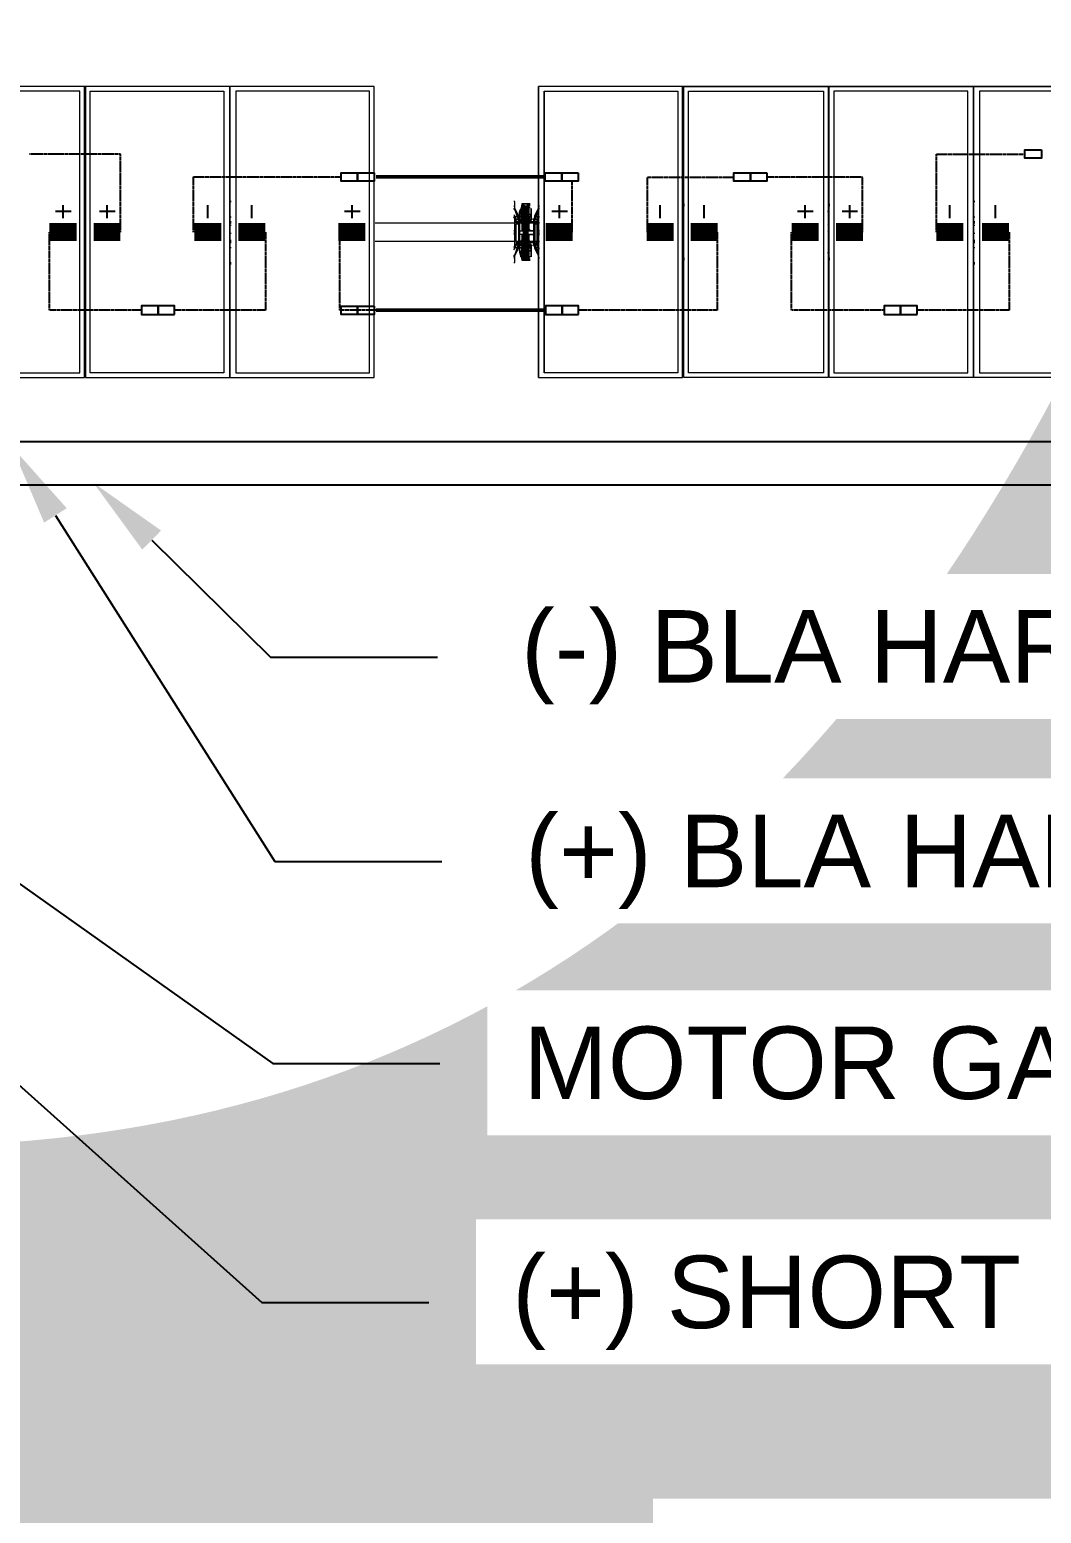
# Model space of a CAD drawing. Header units: feet. Extents: x -354 to 55127, y -297 to 4121.
# Drawn here: x 6477.2 to 6756.4, y 1053.7 to 1463 of the extents above; entities that cross this region are included whole.
import ezdxf
from ezdxf import colors
from ezdxf.entities.mleader import LeaderData, LeaderLine
from ezdxf.enums import TextEntityAlignment as Align
from ezdxf.lldxf.tags import DXFTag
from ezdxf.math import Vec2, Vec3

# ---------------------------------------------------------------- set-up
doc = ezdxf.new("R2018")
doc.units = ezdxf.units.FT
doc.header["$MEASUREMENT"] = 0
doc.linetypes.add('HIDDEN', pattern=[0.375, 0.25, -0.125])
for name, color, linetype in [('E-DC HARNESS-NEG', 170, 'DC HARNESS CABLE'), ('E-DC HARNESS-POS', 10, 'DC HARNESS CABLE'), ('E-HARN-COMP', 8, 'Continuous'), ('E-TRNK-CABL-NEG', 6, 'HIDDEN'), ('E-TRUNK-CABLE-POS', 6, 'HIDDEN'), ('G-ANNO-TEXT', 1, 'Continuous'), ('Polarity-Text', 7, 'Continuous')]:
    doc.layers.add(name, color=color, linetype=linetype)
doc.styles.add('NEI-A', font='arial.ttf')
doc.styles.get("Standard").update_dxf_attribs({"font": 'arial.ttf'})
tags = doc.linetypes.add('DC HARNESS CABLE', pattern='A,0.5,-0.2,["DH",Standard,S=0.1,R=0,X=-0.1,Y=-0.05],-0.2', length=0.9).pattern_tags.tags
tags[6] = DXFTag(74, 10)

# ---------------------------------------------------------------- blocks, each defined once
blk = doc.blocks.new('DETAIL_TITLE')
at = {"style": 'NEI-A', "flags": 8}
blk.add_attdef('#', text='', height=0.2, dxfattribs=at).set_placement((0.5922, -0.5109), align=Align.MIDDLE_CENTER)
at = {"lineweight": 30, "flags": 104}
blk.add_attdef('DETAIL_TITLE', text='', height=0.2, dxfattribs=at).set_placement((0.9099, -0.5251), align=Align.BOTTOM_LEFT)
at = {"style": 'NEI-A'}
for tag, p in [('SCALE:', (0.9386, -0.7379)), ('1"_=_', (1.5474, -0.7379))]:
    blk.add_attdef(tag, text='', height=0.1, dxfattribs=at).set_placement(p, align=Align.BOTTOM_LEFT)
blk = doc.blocks.new('A$C47dfd34d')
at = {"lineweight": 5}
for points in [[(11.6112, 0.4133), (10.1696, 0.4133)], [(13.6994, 0.4133), (11.8445, 0.4133)], [(11.1995, 0.235), (11.2012, 0.2467), (11.2012, 0.2433)], [(11.4062, 0.235), (11.4062, 0.2467), (11.4062, 0.2433)], [(11.8112, 0.2233), (11.8112, 0.225), (11.8129, 0.225), (11.8112, 0.225), (11.8095, 0.2283), (11.8112, 0.2283), (11.8129, 0.225), (11.8162, 0.225), (11.8145, 0.2283), (11.8162, 0.2283), (11.8162, 0.23), (11.8112, 0.24), (11.8112, 0.2383), (11.8095, 0.24), (11.8112, 0.24), (11.8112, 0.2433), (11.8112, 0.25), (11.8095, 0.25)], [(11.8095, 0.24), (11.8112, 0.24)], [(11.8112, 0.2383), (11.8145, 0.2283), (11.8112, 0.2283), (11.8112, 0.23), (11.8095, 0.23)], [(11.8112, 0.24), (11.8112, 0.24)], [(11.8179, 0.2217), (11.8212, 0.2217), (11.8229, 0.2217), (11.8245, 0.2217), (11.8245, 0.2417), (11.8229, 0.2417), (11.8245, 0.2417), (11.8245, 0.2217), (11.8262, 0.2217), (11.8262, 0.1917), (11.8245, 0.1917), (11.8245, 0.1717), (11.8229, 0.1717), (11.8212, 0.1717)], [(11.8179, 0.2267), (11.8179, 0.225), (11.8179, 0.235), (11.8195, 0.24), (11.8195, 0.2317), (11.8212, 0.2317), (11.8212, 0.2417), (11.8195, 0.2417)], [(11.8179, 0.235), (11.8179, 0.225), (11.8195, 0.2233), (11.8179, 0.225), (11.8195, 0.23), (11.8195, 0.2283), (11.8212, 0.2283), (11.8212, 0.2317), (11.8229, 0.2317)], [(11.8195, 0.235), (11.8195, 0.235)], [(11.8245, 0.2417), (11.8245, 0.2433), (11.8229, 0.245), (11.8229, 0.2467), (11.8212, 0.2467), (11.8212, 0.245), (11.8229, 0.245), (11.8229, 0.2467)], [(11.8212, 0.2433), (11.8212, 0.245)], [(11.8212, 0.2417), (11.8229, 0.2417), (11.8229, 0.2433), (11.8212, 0.2433), (11.8212, 0.235), (11.8212, 0.2433), (11.8229, 0.2433)], [(11.8229, 0.2217), (11.8229, 0.2417), (11.8245, 0.2417), (11.8245, 0.2217), (11.8262, 0.2217), (11.8262, 0.1917), (11.8279, 0.1917), (11.8279, 0.1717), (11.8295, 0.1717), (11.8295, 0.1917), (11.8295, 0.1717), (11.8279, 0.1717), (11.8279, 0.1917), (11.8262, 0.1917), (11.8262, 0.1717), (11.8262, 0.17), (11.8245, 0.17), (11.8262, 0.17), (11.8279, 0.17), (11.8295, 0.17), (11.8279, 0.17), (11.8295, 0.17), (11.8312, 0.17), (11.8312, 0.1683), (11.8329, 0.1683), (11.8312, 0.1683), (11.8312, 0.17), (11.8295, 0.17), (11.8312, 0.17), (11.8295, 0.17), (11.8312, 0.17), (11.8295, 0.17), (11.8279, 0.17), (11.8295, 0.17), (11.8312, 0.17), (11.8295, 0.17), (11.8279, 0.17), (11.8262, 0.17), (11.8245, 0.17), (11.8229, 0.17), (11.8212, 0.17), (11.8212, 0.1683), (11.8229, 0.1683), (11.8245, 0.1683), (11.8245, 0.1717), (11.8229, 0.1717), (11.8229, 0.1917)], [(11.8212, 0.235), (11.8212, 0.2117), (11.8229, 0.2117)], [(11.8279, 0.2433), (11.8295, 0.2433), (11.8279, 0.2433), (11.8295, 0.245), (11.8312, 0.245), (11.8312, 0.2433), (11.8295, 0.2433), (11.8295, 0.2417), (11.8295, 0.2433), (11.8312, 0.2433), (11.8295, 0.2433), (11.8312, 0.2433), (11.8295, 0.2433), (11.8312, 0.2433), (11.8295, 0.2433), (11.8312, 0.2433), (11.8295, 0.2433), (11.8312, 0.2433), (11.8295, 0.2433), (11.8312, 0.2433), (11.8295, 0.2433), (11.8312, 0.2433), (11.8312, 0.245), (11.8312, 0.2467), (11.8279, 0.2467), (11.8229, 0.2467), (11.8279, 0.2467), (11.8312, 0.2467), (11.8279, 0.2467), (11.8229, 0.2467), (11.8229, 0.245), (11.8245, 0.245), (11.8229, 0.245), (11.8245, 0.2433), (11.8245, 0.2417)], [(11.8229, 0.245), (11.8245, 0.245)], [(11.8229, 0.245), (11.8245, 0.245)], [(11.8245, 0.2417), (11.8245, 0.2433), (11.8229, 0.245), (11.8245, 0.245)], [(11.8229, 0.245), (11.8229, 0.245)], [(11.8229, 0.2433), (11.8245, 0.2433)], [(11.8229, 0.2433), (11.8245, 0.2433)], [(11.8229, 0.2433), (11.8245, 0.2433)], [(11.8229, 0.2433), (11.8245, 0.2433)], [(11.8229, 0.2433), (11.8245, 0.2433)], [(11.8229, 0.2433), (11.8245, 0.2433)], [(11.8229, 0.2433), (11.8245, 0.2433)], [(11.8229, 0.2433), (11.8245, 0.2433)], [(11.8229, 0.2083), (11.8229, 0.2117), (11.8229, 0.2367), (11.8245, 0.2367)], [(11.8229, 0.235), (11.8245, 0.235)], [(11.8245, 0.245), (11.8245, 0.2433)], [(11.8245, 0.2433), (11.8262, 0.2433)], [(11.8245, 0.2433), (11.8262, 0.2433)], [(11.8245, 0.2433), (11.8262, 0.2433)], [(11.8245, 0.2433), (11.8262, 0.2433)], [(11.8245, 0.2433), (11.8262, 0.2433)], [(11.8245, 0.2433), (11.8262, 0.2433)], [(11.8245, 0.2433), (11.8262, 0.2433)], [(11.8245, 0.2433), (11.8262, 0.2433)], [(11.8245, 0.24), (11.8262, 0.24)], [(11.8295, 0.2417), (11.8295, 0.2433), (11.8312, 0.2433), (11.8312, 0.235), (11.8312, 0.2433), (11.8312, 0.245), (11.8312, 0.2467), (11.8295, 0.245), (11.8279, 0.2433), (11.8279, 0.2417), (11.8262, 0.2417), (11.8279, 0.2417), (11.8279, 0.2433), (11.8295, 0.245), (11.8312, 0.2467), (11.8329, 0.2467), (11.8312, 0.2467), (11.8329, 0.2467)], [(11.8262, 0.2417), (11.8279, 0.2417), (11.8279, 0.2433), (11.8295, 0.245), (11.8312, 0.2467), (11.8312, 0.245), (11.8329, 0.245)], [(11.8262, 0.2433), (11.8262, 0.24)], [(11.8262, 0.24), (11.8262, 0.2217), (11.8279, 0.2217), (11.8279, 0.2417), (11.8295, 0.2417), (11.8295, 0.2217)], [(11.8279, 0.245), (11.8295, 0.245), (11.8295, 0.2467)], [(11.8279, 0.2433), (11.8295, 0.2433), (11.8312, 0.2433), (11.8295, 0.2433), (11.8312, 0.2433), (11.8312, 0.235), (11.8312, 0.2433), (11.8312, 0.235), (11.8312, 0.2433)], [(11.8279, 0.2433), (11.8295, 0.2433)], [(11.8279, 0.24), (11.8295, 0.24)], [(11.8295, 0.245), (11.8295, 0.245)], [(11.8295, 0.245), (11.8295, 0.245)], [(11.8295, 0.245), (11.8295, 0.245)], [(11.8295, 0.235), (11.8312, 0.235), (11.8312, 0.2117), (11.8312, 0.21), (11.8329, 0.21), (11.8312, 0.21), (11.8312, 0.2083), (11.8312, 0.21), (11.8329, 0.21), (11.8312, 0.21), (11.8312, 0.2083), (11.8312, 0.21), (11.8329, 0.21), (11.8312, 0.21), (11.8312, 0.2083), (11.8312, 0.21), (11.8329, 0.21), (11.8312, 0.21), (11.8312, 0.2117), (11.8295, 0.2117), (11.8295, 0.2083), (11.8379, 0.2083), (11.8379, 0.205), (11.8379, 0.2083), (11.8295, 0.2083), (11.8295, 0.2117), (11.8295, 0.2367), (11.8312, 0.2367)], [(11.8345, 0.2317), (11.8345, 0.23), (11.8345, 0.2317), (11.8345, 0.23), (11.8329, 0.2283), (11.8312, 0.2283), (11.8312, 0.2317), (11.8345, 0.2317), (11.8345, 0.24), (11.8345, 0.2317), (11.8312, 0.2317), (11.8312, 0.2417), (11.8329, 0.2417), (11.8312, 0.2417), (11.8329, 0.2417), (11.8312, 0.2417), (11.8312, 0.2317), (11.8312, 0.2283), (11.8329, 0.2283), (11.8312, 0.2283), (11.8329, 0.2233), (11.8345, 0.2233), (11.8345, 0.23), (11.8329, 0.2283), (11.8312, 0.2283), (11.8312, 0.2317), (11.8329, 0.2317), (11.8312, 0.2317), (11.8329, 0.2317)], [(11.8345, 0.235), (11.8345, 0.24), (11.8345, 0.2317), (11.8312, 0.2317), (11.8312, 0.2417)], [(11.8329, 0.225), (11.8329, 0.2233), (11.8345, 0.225), (11.8345, 0.235), (11.8345, 0.225), (11.8329, 0.2233), (11.8345, 0.225), (11.8329, 0.2233), (11.8329, 0.225), (11.8329, 0.2233), (11.8345, 0.225), (11.8329, 0.2233), (11.8345, 0.225), (11.8362, 0.225), (11.8345, 0.225), (11.8329, 0.2233), (11.8312, 0.2233), (11.8329, 0.2233)], [(11.8329, 0.24), (11.8329, 0.24)], [(11.8329, 0.24), (11.8329, 0.24)], [(11.8329, 0.24), (11.8329, 0.24)], [(11.8345, 0.235), (11.8345, 0.235)], [(11.8345, 0.235), (11.8345, 0.235)], [(11.8445, 0.24), (11.8445, 0.24)], [(11.8445, 0.24), (11.8445, 0.24)], [(12.0495, 0.235), (12.0512, 0.2467), (12.0512, 0.2433)], [(12.2562, 0.235), (12.2578, 0.2467), (12.2578, 0.2433)], [(12.4628, 0.235), (12.4628, 0.2467), (12.4628, 0.2433)], [(11.1995, 0.2283), (11.2012, 0.2283)], [(11.2012, 0.2217), (11.1995, 0.2217)], [(11.1995, 0.22), (11.2012, 0.22)], [(11.2012, 0.2167), (11.1995, 0.2167), (11.2012, 0.2183)], [(11.4062, 0.2283), (11.4079, 0.2283)], [(11.4062, 0.2217), (11.4079, 0.2217)], [(11.4062, 0.22), (11.4079, 0.22)], [(11.4062, 0.2183), (11.4062, 0.2167), (11.4079, 0.2167)], [(11.6129, 0.22), (11.8112, 0.22)], [(11.8095, 0.23), (11.8095, 0.23)], [(11.8095, 0.2283), (11.8095, 0.2283)], [(11.8095, 0.1633), (11.8112, 0.1633), (11.8112, 0.17), (11.8112, 0.1733), (11.8095, 0.1733), (11.8112, 0.175), (11.8112, 0.1733), (11.8162, 0.1833), (11.8145, 0.185), (11.8162, 0.1883), (11.8129, 0.1883), (11.8112, 0.1883), (11.8112, 0.2233), (11.8129, 0.2233), (11.8129, 0.225)], [(11.8129, 0.2217), (11.8129, 0.2233)], [(11.8179, 0.22), (11.8162, 0.22), (11.8145, 0.22), (11.8162, 0.22), (11.8162, 0.2217), (11.8145, 0.2217), (11.8129, 0.2217)], [(11.8129, 0.22), (11.8129, 0.2217)], [(11.8129, 0.22), (11.8145, 0.22)], [(11.8129, 0.22), (11.8145, 0.2183), (11.8145, 0.22)], [(11.8129, 0.1933), (11.8129, 0.2183)], [(11.8162, 0.23), (11.8162, 0.2283), (11.8145, 0.2283)], [(11.8145, 0.22), (11.8162, 0.22)], [(11.8145, 0.22), (11.8162, 0.22)], [(11.8145, 0.22), (11.8162, 0.22)], [(11.8145, 0.22), (11.8162, 0.22)], [(11.8162, 0.2283), (11.8179, 0.225), (11.8162, 0.225), (11.8179, 0.225), (11.8179, 0.1883), (11.8179, 0.1783)], [(11.8162, 0.225), (11.8162, 0.225)], [(11.8162, 0.225), (11.8162, 0.2217)], [(11.8162, 0.2183), (11.8162, 0.1933)], [(11.8179, 0.23), (11.8179, 0.2317)], [(11.8212, 0.225), (11.8212, 0.2233), (11.8195, 0.225), (11.8179, 0.225), (11.8195, 0.225), (11.8195, 0.2233), (11.8212, 0.2233), (11.8212, 0.2283), (11.8229, 0.2283)], [(11.8179, 0.225), (11.8179, 0.225)], [(11.8212, 0.2183), (11.8195, 0.22), (11.8179, 0.22), (11.8212, 0.22)], [(11.8212, 0.2217), (11.8195, 0.2217), (11.8212, 0.2217), (11.8229, 0.2217), (11.8245, 0.2217), (11.8245, 0.1917), (11.8229, 0.1917), (11.8245, 0.1917), (11.8245, 0.1717), (11.8229, 0.1717), (11.8229, 0.17), (11.8212, 0.1683), (11.8212, 0.1667), (11.8229, 0.1667), (11.8229, 0.1683), (11.8245, 0.1683), (11.8229, 0.1667), (11.8245, 0.1667), (11.8295, 0.1667), (11.8312, 0.1667), (11.8295, 0.1667)], [(11.8212, 0.2233), (11.8229, 0.2233)], [(11.8245, 0.21), (11.8229, 0.21), (11.8212, 0.2117), (11.8212, 0.21), (11.8212, 0.2083)], [(11.8379, 0.2083), (11.8295, 0.2083), (11.8295, 0.2117)], [(11.8329, 0.2283), (11.8312, 0.2283), (11.8329, 0.2233), (11.8345, 0.2233), (11.8345, 0.23)], [(11.8345, 0.225), (11.8329, 0.2233), (11.8312, 0.2233)], [(11.8312, 0.22), (11.8329, 0.22), (11.8329, 0.2217), (11.8312, 0.2217), (11.8329, 0.2217), (11.8345, 0.2217), (11.8329, 0.2217), (11.8312, 0.2217), (11.8329, 0.2217), (11.8329, 0.22), (11.8312, 0.22), (11.8379, 0.22), (11.8312, 0.22), (11.8379, 0.22), (11.8329, 0.22), (11.8312, 0.2183)], [(11.8345, 0.2217), (11.8329, 0.2217), (11.8345, 0.2217), (11.8329, 0.2217), (11.8312, 0.2217), (11.8379, 0.2217)], [(11.8379, 0.225), (11.8379, 0.225)], [(11.8379, 0.225), (11.8379, 0.225)], [(11.8395, 0.225), (11.8395, 0.225)], [(11.8395, 0.2217), (11.8395, 0.225)], [(11.8395, 0.225), (11.8395, 0.225)], [(11.8395, 0.2217), (11.8395, 0.225)], [(11.8429, 0.22), (11.8412, 0.22), (11.8429, 0.22), (11.8412, 0.22), (11.8429, 0.22), (11.8412, 0.22), (11.8429, 0.22), (11.8412, 0.22), (11.8429, 0.22), (11.8412, 0.2183), (11.8412, 0.22), (11.8429, 0.22), (11.8412, 0.22), (11.8429, 0.22), (11.8412, 0.22), (11.8429, 0.22), (11.8412, 0.22), (11.8429, 0.22), (11.8412, 0.22), (11.8412, 0.2183), (11.8429, 0.22), (11.8429, 0.2217), (11.8412, 0.2217), (11.8429, 0.2217), (11.8429, 0.2233), (11.8429, 0.2217), (11.8429, 0.22), (11.8445, 0.22)], [(11.8445, 0.2217), (11.8445, 0.2217)], [(12.0495, 0.2283), (12.0512, 0.2283)], [(12.0512, 0.2217), (12.0495, 0.2217)], [(12.0495, 0.22), (12.0512, 0.22)], [(12.0512, 0.2167), (12.0495, 0.2167), (12.0512, 0.2183)], [(12.2562, 0.2283), (12.2578, 0.2283)], [(12.2578, 0.2217), (12.2562, 0.2217)], [(12.2562, 0.22), (12.2578, 0.22)], [(12.2578, 0.2167), (12.2562, 0.2167), (12.2578, 0.2183)], [(12.4628, 0.2283), (12.4645, 0.2283)], [(12.4628, 0.2217), (12.4645, 0.2217)], [(12.4628, 0.22), (12.4645, 0.22)], [(12.4628, 0.2183), (12.4628, 0.2167), (12.4645, 0.2167)], [(11.1995, 0.2067), (11.2012, 0.2083)], [(11.2012, 0.205), (11.1995, 0.205)], [(11.1995, 0.195), (11.2012, 0.195)], [(11.2012, 0.1933), (11.1995, 0.1933)], [(11.1995, 0.1917), (11.2012, 0.1917)], [(11.4062, 0.2067), (11.4062, 0.2083)], [(11.4062, 0.205), (11.4079, 0.205)], [(11.4062, 0.195), (11.4079, 0.195)], [(11.4062, 0.1933), (11.4079, 0.1933)], [(11.4062, 0.1917), (11.4079, 0.1917)], [(11.8112, 0.1933), (11.6129, 0.1933)], [(11.8112, 0.205), (11.8095, 0.205)], [(11.8112, 0.2033), (11.8095, 0.2033)], [(11.8129, 0.1867), (11.8129, 0.1883), (11.8129, 0.19)], [(11.8145, 0.1917), (11.8162, 0.1917)], [(11.8145, 0.1917), (11.8162, 0.1917)], [(11.8145, 0.1917), (11.8162, 0.1917)], [(11.8145, 0.1917), (11.8162, 0.1917)], [(11.8145, 0.1917), (11.8162, 0.1917)], [(11.8145, 0.185), (11.8162, 0.185), (11.8179, 0.1883), (11.8162, 0.1883), (11.8179, 0.1883), (11.8195, 0.19), (11.8179, 0.1883), (11.8195, 0.1883), (11.8212, 0.19), (11.8212, 0.1883), (11.8229, 0.1883)], [(11.8162, 0.19), (11.8162, 0.1883)], [(11.8179, 0.205), (11.8179, 0.2083), (11.8229, 0.2083), (11.8229, 0.21), (11.8245, 0.21), (11.8229, 0.21), (11.8245, 0.21), (11.8229, 0.21)], [(11.8179, 0.2083), (11.8195, 0.2083)], [(11.8229, 0.2017), (11.8229, 0.2), (11.8212, 0.2), (11.8229, 0.2033), (11.8179, 0.2033)], [(11.8212, 0.1933), (11.8179, 0.1933)], [(11.8195, 0.1933), (11.8212, 0.195)], [(11.8195, 0.1917), (11.8212, 0.1917)], [(11.8229, 0.2033), (11.8245, 0.2033), (11.8229, 0.2033), (11.8212, 0.2033), (11.8229, 0.2033), (11.8245, 0.2033), (11.8229, 0.2033), (11.8245, 0.2033), (11.8229, 0.2033), (11.8229, 0.1767), (11.8245, 0.1767)], [(11.8212, 0.2033), (11.8212, 0.2), (11.8212, 0.1783), (11.8212, 0.1683), (11.8212, 0.1783)], [(11.8379, 0.2033), (11.8295, 0.2033), (11.8312, 0.2033), (11.8295, 0.2033), (11.8295, 0.2017), (11.8312, 0.2), (11.8312, 0.1783), (11.8295, 0.1783), (11.8312, 0.1783), (11.8312, 0.1683), (11.8295, 0.17), (11.8279, 0.17), (11.8262, 0.17), (11.8245, 0.17), (11.8229, 0.17), (11.8245, 0.17), (11.8262, 0.17), (11.8245, 0.17), (11.8229, 0.17), (11.8245, 0.17), (11.8262, 0.17), (11.8262, 0.1717), (11.8245, 0.1717), (11.8245, 0.1683), (11.8262, 0.1683), (11.8245, 0.1683), (11.8229, 0.1683), (11.8229, 0.1667), (11.8245, 0.1683), (11.8262, 0.1683), (11.8245, 0.1683), (11.8262, 0.1683), (11.8245, 0.1683), (11.8229, 0.1683), (11.8229, 0.1667), (11.8245, 0.1683), (11.8262, 0.1683), (11.8279, 0.1683), (11.8295, 0.1683), (11.8295, 0.1667), (11.8312, 0.1667), (11.8312, 0.1683), (11.8312, 0.17), (11.8295, 0.17), (11.8312, 0.17), (11.8295, 0.17), (11.8312, 0.17)], [(11.8262, 0.1683), (11.8245, 0.1683), (11.8262, 0.1683), (11.8245, 0.1683), (11.8229, 0.1683), (11.8245, 0.1683), (11.8245, 0.1717), (11.8262, 0.1717), (11.8262, 0.1917), (11.8279, 0.1917), (11.8279, 0.1717), (11.8295, 0.1717), (11.8295, 0.1917)], [(11.8262, 0.1717), (11.8245, 0.1717), (11.8245, 0.1917), (11.8262, 0.1917), (11.8262, 0.1717), (11.8262, 0.17)], [(11.8295, 0.1783), (11.8312, 0.1783), (11.8312, 0.2), (11.8312, 0.2033), (11.8312, 0.2), (11.8312, 0.2033), (11.8312, 0.2), (11.8295, 0.2017), (11.8295, 0.1767), (11.8312, 0.1767), (11.8295, 0.1767), (11.8295, 0.2017), (11.8295, 0.2033), (11.8312, 0.2033), (11.8295, 0.2033), (11.8379, 0.2033), (11.8295, 0.2033), (11.8312, 0.2033), (11.8329, 0.2033), (11.8312, 0.2033), (11.8329, 0.2033), (11.8312, 0.2033), (11.8329, 0.2033), (11.8312, 0.2033), (11.8329, 0.2033), (11.8312, 0.2033), (11.8329, 0.2033), (11.8312, 0.2033), (11.8329, 0.2033), (11.8312, 0.2033), (11.8329, 0.2033), (11.8312, 0.2033), (11.8295, 0.2033), (11.8295, 0.2017), (11.8312, 0.2), (11.8312, 0.1783), (11.8312, 0.1683), (11.8295, 0.1683), (11.8279, 0.1683), (11.8295, 0.1683), (11.8279, 0.1683), (11.8279, 0.1717), (11.8295, 0.1717), (11.8295, 0.17)], [(11.8295, 0.21), (11.8312, 0.21)], [(11.8295, 0.21), (11.8312, 0.21)], [(11.8295, 0.21), (11.8312, 0.21)], [(11.8295, 0.21), (11.8312, 0.21)], [(11.8295, 0.2017), (11.8295, 0.1767), (11.8312, 0.1767)], [(11.8312, 0.21), (11.8329, 0.21)], [(11.8312, 0.21), (11.8329, 0.21)], [(11.8312, 0.195), (11.8329, 0.1933)], [(11.8379, 0.1933), (11.8312, 0.1933)], [(11.8312, 0.1917), (11.8329, 0.1917), (11.8312, 0.1917)], [(11.8329, 0.1883), (11.8329, 0.19), (11.8345, 0.1883), (11.8345, 0.1783), (11.8345, 0.1883), (11.8345, 0.1867), (11.8345, 0.1883), (11.8329, 0.1883), (11.8312, 0.185), (11.8329, 0.1883), (11.8345, 0.1883), (11.8345, 0.1867), (11.8345, 0.1833), (11.8329, 0.1833), (11.8329, 0.185), (11.8312, 0.185)], [(11.8312, 0.1883), (11.8329, 0.1883), (11.8312, 0.1883), (11.8329, 0.1883), (11.8329, 0.19), (11.8345, 0.1883), (11.8329, 0.19), (11.8345, 0.1883), (11.8329, 0.19), (11.8345, 0.1883), (11.8329, 0.19), (11.8345, 0.1883), (11.8362, 0.1883)], [(11.8329, 0.1883), (11.8329, 0.19), (11.8345, 0.1883), (11.8345, 0.1783), (11.8345, 0.1717), (11.8345, 0.18), (11.8312, 0.18), (11.8312, 0.1717), (11.8329, 0.1717), (11.8312, 0.1717)], [(11.8329, 0.1917), (11.8345, 0.1917)], [(11.8429, 0.1933), (11.8429, 0.1933)], [(11.8429, 0.19), (11.8429, 0.19)], [(11.8429, 0.19), (11.8429, 0.19)], [(12.0495, 0.2067), (12.0512, 0.2083)], [(12.0512, 0.205), (12.0495, 0.205)], [(12.0495, 0.195), (12.0512, 0.195)], [(12.0512, 0.1933), (12.0495, 0.1933)], [(12.0495, 0.1917), (12.0512, 0.1917)], [(12.2562, 0.2067), (12.2578, 0.2083)], [(12.2578, 0.205), (12.2562, 0.205)], [(12.2562, 0.195), (12.2578, 0.195)], [(12.2578, 0.1933), (12.2562, 0.1933)], [(12.2562, 0.1917), (12.2578, 0.1917)], [(12.4628, 0.2067), (12.4628, 0.2083)], [(12.4628, 0.205), (12.4645, 0.205)], [(12.4628, 0.195), (12.4645, 0.195)], [(12.4628, 0.1933), (12.4645, 0.1933)], [(12.4628, 0.1917), (12.4645, 0.1917)], [(11.2012, 0.185), (11.1995, 0.185)], [(11.2012, 0.17), (11.2012, 0.1667), (11.1995, 0.1783)], [(11.4062, 0.185), (11.4079, 0.185)], [(11.4062, 0.17), (11.4062, 0.1667), (11.4062, 0.1783)], [(11.8095, 0.1817), (11.8112, 0.1833), (11.8112, 0.185), (11.8145, 0.185), (11.8112, 0.175)], [(11.8095, 0.1833), (11.8095, 0.1833)], [(11.8095, 0.1817), (11.8095, 0.1817)], [(11.8112, 0.1733), (11.8095, 0.1733), (11.8095, 0.1717)], [(11.8112, 0.17), (11.8095, 0.17), (11.8112, 0.17)], [(11.8112, 0.1867), (11.8112, 0.1883)], [(11.8162, 0.1883), (11.8162, 0.1883)], [(11.8162, 0.1833), (11.8162, 0.185)], [(11.8179, 0.1883), (11.8179, 0.1883)], [(11.8179, 0.1867), (11.8179, 0.1883), (11.8179, 0.1783), (11.8195, 0.1717)], [(11.8179, 0.18), (11.8179, 0.1817)], [(11.8229, 0.18), (11.8212, 0.18), (11.8212, 0.1717), (11.8195, 0.1717), (11.8195, 0.18), (11.8212, 0.18), (11.8212, 0.1833)], [(11.8195, 0.1783), (11.8195, 0.1783)], [(11.8212, 0.185), (11.8229, 0.185)], [(11.8229, 0.1783), (11.8245, 0.1783)], [(11.8312, 0.1683), (11.8312, 0.1783), (11.8312, 0.1683), (11.8295, 0.1683), (11.8279, 0.1683)], [(11.8329, 0.1667), (11.8312, 0.1667), (11.8329, 0.1667), (11.8312, 0.1667), (11.8295, 0.1683), (11.8279, 0.1683), (11.8295, 0.1683), (11.8279, 0.1683), (11.8295, 0.1683), (11.8279, 0.1683), (11.8295, 0.1683), (11.8312, 0.1667), (11.8295, 0.1667), (11.8312, 0.1667), (11.8295, 0.1667), (11.8295, 0.1683), (11.8279, 0.1683), (11.8279, 0.1717), (11.8295, 0.1717), (11.8295, 0.17), (11.8312, 0.1683), (11.8329, 0.1683)], [(11.8279, 0.1717), (11.8279, 0.1683), (11.8295, 0.1683), (11.8295, 0.1667), (11.8312, 0.1667)], [(11.8279, 0.1717), (11.8295, 0.1717)], [(11.8312, 0.1683), (11.8295, 0.17), (11.8295, 0.1717)], [(11.8295, 0.17), (11.8312, 0.17)], [(11.8295, 0.17), (11.8312, 0.17)], [(11.8329, 0.185), (11.8312, 0.185), (11.8329, 0.185), (11.8312, 0.185), (11.8329, 0.185), (11.8329, 0.1833), (11.8345, 0.1833), (11.8345, 0.1867), (11.8345, 0.1883), (11.8345, 0.1783), (11.8345, 0.1717), (11.8345, 0.18), (11.8345, 0.1817), (11.8345, 0.18), (11.8345, 0.1817)], [(11.8329, 0.18), (11.8312, 0.18), (11.8329, 0.18), (11.8312, 0.18), (11.8312, 0.1717), (11.8329, 0.1717), (11.8312, 0.1717), (11.8329, 0.1717), (11.8312, 0.1717), (11.8312, 0.18), (11.8312, 0.1833), (11.8312, 0.18), (11.8345, 0.18), (11.8312, 0.18), (11.8312, 0.1833)], [(11.8312, 0.1783), (11.8312, 0.1683)], [(11.8312, 0.1683), (11.8312, 0.1783)], [(11.8329, 0.1717), (11.8329, 0.1717)], [(11.8329, 0.1717), (11.8329, 0.1717)], [(11.8329, 0.1717), (11.8329, 0.1717)], [(11.8345, 0.1783), (11.8345, 0.1717), (11.8345, 0.18)], [(11.8345, 0.1783), (11.8345, 0.1783)], [(11.8345, 0.1783), (11.8345, 0.1783)], [(11.8379, 0.1883), (11.8379, 0.1883)], [(11.8379, 0.1883), (11.8379, 0.1883)], [(11.8395, 0.1883), (11.8395, 0.1883)], [(11.8395, 0.1883), (11.8395, 0.1883)], [(11.8445, 0.1733), (11.8445, 0.1733)], [(11.8445, 0.1733), (11.8445, 0.1733)], [(11.8445, 0.17), (11.8445, 0.17)], [(12.0512, 0.185), (12.0495, 0.185)], [(12.0512, 0.17), (12.0512, 0.1667), (12.0495, 0.1783)], [(12.2578, 0.185), (12.2562, 0.185)], [(12.2578, 0.17), (12.2578, 0.1667), (12.2562, 0.1783)], [(12.4628, 0.185), (12.4645, 0.185)], [(12.4628, 0.17), (12.4628, 0.1667), (12.4628, 0.1783)], [(11.1995, 0.1633), (11.2012, 0.1633)], [(11.1995, 0.1617), (11.2012, 0.1617)], [(11.2012, 0.1667), (11.2012, 0.1667)], [(11.4062, 0.1667), (11.4062, 0.1667)], [(11.4062, 0.1633), (11.4079, 0.1633)], [(11.4062, 0.1617), (11.4079, 0.1617)], [(11.8229, 0.1667), (11.8245, 0.1667)], [(11.8229, 0.1667), (11.8245, 0.1667)], [(11.8229, 0.1667), (11.8229, 0.1667)], [(11.8229, 0.1667), (11.8245, 0.1667)], [(11.8295, 0.1667), (11.8245, 0.1667)], [(11.8245, 0.1667), (11.8262, 0.1667)], [(11.8295, 0.1667), (11.8245, 0.1667)], [(11.8312, 0.1667), (11.8295, 0.1683)], [(11.8295, 0.1683), (11.8312, 0.1683)], [(11.8295, 0.1667), (11.8295, 0.1667)], [(11.8295, 0.1667), (11.8312, 0.1667)], [(11.8295, 0.1667), (11.8295, 0.1667)], [(11.8295, 0.1667), (11.8312, 0.1667)], [(11.8295, 0.1667), (11.8295, 0.1667)], [(11.8312, 0.1667), (11.8312, 0.1683)], [(11.8312, 0.1667), (11.8312, 0.1683)], [(12.0495, 0.1633), (12.0512, 0.1633)], [(12.0495, 0.1617), (12.0512, 0.1617)], [(12.0512, 0.1667), (12.0512, 0.1667)], [(12.2562, 0.1633), (12.2578, 0.1633)], [(12.2562, 0.1617), (12.2578, 0.1617)], [(12.2578, 0.1667), (12.2578, 0.1667)], [(12.4628, 0.1667), (12.4628, 0.1667)], [(12.4628, 0.1633), (12.4645, 0.1633)], [(12.4628, 0.1617), (12.4645, 0.1617)]]:
    blk.add_lwpolyline(points, dxfattribs=at)
for points in [[(10.9946, 0), (11.1995, 0), (11.1995, 0.4133), (10.9946, 0.4133)], [(11.0012, 0.0067), (11.1929, 0.0067), (11.1929, 0.4067), (11.0012, 0.4067)], [(11.2012, 0.4133), (11.2012, 0), (11.4062, 0), (11.4062, 0.4133)], [(11.3979, 0.4067), (11.3979, 0.0067), (11.2079, 0.0067), (11.2079, 0.4067)], [(11.6112, 0.4133), (11.4062, 0.4133), (11.4062, 0), (11.6112, 0)], [(11.4145, 0.0067), (11.6045, 0.0067), (11.6045, 0.4067), (11.4145, 0.4067)], [(11.8445, 0.4133), (11.8445, 0), (12.0495, 0), (12.0495, 0.4133)], [(11.8445, 0), (11.8445, 0.4133)], [(12.0428, 0.4067), (12.0428, 0.0067), (11.8529, 0.0067), (11.8529, 0.4067)], [(11.8529, 0.0067), (11.8529, 0.4067)], [(12.2562, 0.4133), (12.2562, 0), (12.0512, 0), (12.0512, 0.4133)], [(12.0578, 0.4067), (12.2495, 0.4067), (12.2495, 0.0067), (12.0578, 0.0067)], [(12.2578, 0.4133), (12.4628, 0.4133), (12.4628, 0), (12.2578, 0)], [(12.2645, 0.4067), (12.2645, 0.0067), (12.4545, 0.0067), (12.4545, 0.4067)], [(12.4628, 0.4133), (12.6678, 0.4133), (12.6678, 0), (12.4628, 0)], [(12.4712, 0.4067), (12.4712, 0.0067), (12.6612, 0.0067), (12.6612, 0.4067)], [(11.2012, 0.25), (11.1995, 0.25)], [(11.4079, 0.25), (11.4062, 0.25)], [(11.8095, 0.2433), (11.8112, 0.2433)], [(11.8245, 0.2467), (11.8229, 0.2467)], [(11.8245, 0.2433), (11.8229, 0.2433)], [(11.8262, 0.2433), (11.8245, 0.2433), (11.8245, 0.245), (11.8245, 0.2433), (11.8262, 0.2433), (11.8245, 0.2433), (11.8262, 0.2433), (11.8245, 0.2433), (11.8262, 0.2433), (11.8245, 0.2433), (11.8262, 0.2433), (11.8262, 0.24), (11.8245, 0.24), (11.8262, 0.24), (11.8262, 0.2217), (11.8279, 0.2217), (11.8262, 0.2217), (11.8262, 0.24), (11.8262, 0.2433), (11.8279, 0.2433), (11.8295, 0.245), (11.8312, 0.245), (11.8329, 0.245), (11.8312, 0.245), (11.8329, 0.245), (11.8312, 0.245), (11.8295, 0.245), (11.8279, 0.2433), (11.8295, 0.2433), (11.8279, 0.2433), (11.8295, 0.2433), (11.8279, 0.2433), (11.8295, 0.2433), (11.8279, 0.2433), (11.8295, 0.2433), (11.8279, 0.2433), (11.8295, 0.2433), (11.8279, 0.2433), (11.8295, 0.2433), (11.8279, 0.2433)], [(11.8262, 0.2433), (11.8245, 0.2433)], [(11.8295, 0.245), (11.8279, 0.245), (11.8295, 0.245), (11.8295, 0.2467)], [(11.8295, 0.2433), (11.8279, 0.2433)], [(11.8295, 0.2217), (11.8295, 0.1917), (11.8279, 0.1917), (11.8279, 0.2217), (11.8279, 0.2417), (11.8295, 0.2417)], [(11.8279, 0.2417), (11.8279, 0.2217), (11.8295, 0.2217), (11.8295, 0.2417)], [(11.8295, 0.24), (11.8279, 0.24)], [(11.8312, 0.2367), (11.8295, 0.2367), (11.8295, 0.2117), (11.8312, 0.2117), (11.8312, 0.235), (11.8295, 0.235), (11.8312, 0.235), (11.8312, 0.2117), (11.8295, 0.2117), (11.8295, 0.2367)], [(11.8345, 0.24), (11.8345, 0.225), (11.8345, 0.2267), (11.8345, 0.225)], [(11.8445, 0.24), (11.8445, 0.2433), (11.8462, 0.2433), (11.8445, 0.2433), (11.8445, 0.25), (11.8445, 0.2433), (11.8445, 0.24), (11.8395, 0.23), (11.8395, 0.2283), (11.8412, 0.2283), (11.8445, 0.2383)], [(11.8445, 0.2267), (11.8445, 0.225), (11.8429, 0.225), (11.8445, 0.2283), (11.8412, 0.2283), (11.8395, 0.2283), (11.8395, 0.23), (11.8445, 0.24), (11.8445, 0.2383), (11.8412, 0.2283), (11.8445, 0.2283), (11.8429, 0.225), (11.8445, 0.225)], [(11.8462, 0.24), (11.8445, 0.24)], [(12.0512, 0.25), (12.0495, 0.25)], [(12.2578, 0.25), (12.2562, 0.25)], [(12.4645, 0.25), (12.4628, 0.25)], [(11.8145, 0.2217), (11.8129, 0.22), (11.8145, 0.2183), (11.8162, 0.22)], [(11.8145, 0.2217), (11.8129, 0.2217), (11.8129, 0.22), (11.8129, 0.2183), (11.8145, 0.2183), (11.8162, 0.2183), (11.8162, 0.22), (11.8162, 0.2217)], [(11.8162, 0.22), (11.8145, 0.22)], [(11.8162, 0.22), (11.8145, 0.22)], [(11.8245, 0.1917), (11.8245, 0.2217), (11.8229, 0.2217), (11.8229, 0.1917)], [(11.8262, 0.1917), (11.8262, 0.2217), (11.8245, 0.2217), (11.8245, 0.1917)], [(11.8295, 0.1917), (11.8295, 0.2217), (11.8279, 0.2217), (11.8279, 0.1917)], [(11.8279, 0.2217), (11.8279, 0.1917), (11.8295, 0.1917), (11.8295, 0.2217)], [(11.8345, 0.23), (11.8345, 0.2233), (11.8329, 0.2233), (11.8312, 0.2283), (11.8329, 0.2283)], [(11.8312, 0.2117), (11.8312, 0.21)], [(11.8312, 0.2117), (11.8312, 0.21)], [(11.8395, 0.225), (11.8379, 0.225), (11.8379, 0.1883), (11.8395, 0.1883), (11.8379, 0.1883), (11.8395, 0.185), (11.8395, 0.1833), (11.8395, 0.185), (11.8412, 0.185), (11.8445, 0.185), (11.8429, 0.1883), (11.8445, 0.1883), (11.8445, 0.1867), (11.8445, 0.1883), (11.8445, 0.1867), (11.8445, 0.1883), (11.8429, 0.1883), (11.8445, 0.1883), (11.8445, 0.2233), (11.8429, 0.2233), (11.8429, 0.225), (11.8395, 0.225), (11.8412, 0.2283), (11.8395, 0.2283), (11.8395, 0.23), (11.8395, 0.2283), (11.8379, 0.225)], [(11.8412, 0.2283), (11.8395, 0.225), (11.8429, 0.225), (11.8429, 0.2233), (11.8445, 0.2233), (11.8445, 0.225), (11.8445, 0.2233), (11.8445, 0.1883), (11.8429, 0.1883), (11.8395, 0.1883), (11.8412, 0.185), (11.8445, 0.185), (11.8429, 0.1883), (11.8395, 0.1883), (11.8412, 0.185), (11.8395, 0.185), (11.8395, 0.1833), (11.8445, 0.1733), (11.8395, 0.1833), (11.8395, 0.185), (11.8412, 0.185), (11.8395, 0.185), (11.8379, 0.1883), (11.8395, 0.1883), (11.8395, 0.19), (11.8395, 0.1883), (11.8379, 0.1883), (11.8379, 0.225), (11.8395, 0.225), (11.8379, 0.225), (11.8395, 0.2283)], [(11.8412, 0.22), (11.8395, 0.22), (11.8395, 0.2217), (11.8412, 0.2217), (11.8395, 0.2217), (11.8395, 0.22)], [(11.8412, 0.2183), (11.8429, 0.2183), (11.8429, 0.22), (11.8429, 0.2217), (11.8412, 0.2217), (11.8395, 0.2217), (11.8395, 0.22), (11.8395, 0.2183)], [(11.8412, 0.2217), (11.8395, 0.22), (11.8412, 0.2183), (11.8429, 0.22)], [(11.8412, 0.2217), (11.8395, 0.22), (11.8412, 0.2183), (11.8429, 0.22)], [(11.8412, 0.2183), (11.8429, 0.2183), (11.8429, 0.22), (11.8429, 0.2217), (11.8412, 0.2217), (11.8395, 0.2217), (11.8395, 0.22), (11.8395, 0.2183)], [(11.8395, 0.2183), (11.8395, 0.1933)], [(11.8429, 0.1917), (11.8412, 0.1917), (11.8429, 0.1917), (11.8412, 0.1917), (11.8429, 0.1917), (11.8412, 0.1917), (11.8429, 0.1917), (11.8412, 0.1917), (11.8429, 0.1917), (11.8412, 0.1917), (11.8429, 0.1917), (11.8412, 0.1917), (11.8429, 0.1917), (11.8412, 0.1917), (11.8429, 0.1917), (11.8412, 0.1917), (11.8429, 0.1917), (11.8412, 0.1917), (11.8429, 0.1917), (11.8429, 0.19), (11.8412, 0.19), (11.8395, 0.1917), (11.8412, 0.19), (11.8429, 0.19), (11.8429, 0.1917), (11.8429, 0.1933), (11.8429, 0.2183), (11.8429, 0.1933), (11.8412, 0.1933), (11.8395, 0.1933), (11.8395, 0.1917), (11.8395, 0.1933), (11.8412, 0.1933), (11.8429, 0.1933)], [(11.8462, 0.2283), (11.8445, 0.2283), (11.8445, 0.23), (11.8445, 0.2283)], [(11.8462, 0.22), (11.8445, 0.22)], [(11.8112, 0.2083), (11.8095, 0.2083)], [(11.8145, 0.19), (11.8162, 0.1917), (11.8162, 0.1933), (11.8145, 0.1933), (11.8129, 0.1933), (11.8129, 0.1917), (11.8129, 0.19)], [(11.8145, 0.1933), (11.8129, 0.1917), (11.8145, 0.19), (11.8162, 0.1917)], [(11.8145, 0.1933), (11.8129, 0.1933), (11.8129, 0.1917), (11.8129, 0.19), (11.8145, 0.19), (11.8162, 0.19), (11.8162, 0.1917), (11.8162, 0.1933)], [(11.8162, 0.1917), (11.8145, 0.1917)], [(11.8162, 0.1917), (11.8145, 0.1917)], [(11.8195, 0.1917), (11.8179, 0.1917), (11.8212, 0.1917), (11.8229, 0.1917), (11.8212, 0.1917)], [(11.8312, 0.21), (11.8295, 0.21)], [(11.8312, 0.2), (11.8312, 0.2033)], [(11.8312, 0.1933), (11.8379, 0.1933)], [(11.8329, 0.1917), (11.8312, 0.1917), (11.8379, 0.1917)], [(11.8345, 0.1917), (11.8329, 0.1917), (11.8312, 0.1917), (11.8329, 0.1917), (11.8312, 0.1917), (11.8329, 0.1917), (11.8345, 0.1917), (11.8329, 0.1917)], [(11.8412, 0.1933), (11.8395, 0.1917), (11.8412, 0.19), (11.8429, 0.1917)], [(11.8412, 0.19), (11.8429, 0.19), (11.8429, 0.1917), (11.8429, 0.1933), (11.8412, 0.1933), (11.8395, 0.1933), (11.8395, 0.1917), (11.8395, 0.19)], [(11.8412, 0.1933), (11.8395, 0.1917), (11.8412, 0.19), (11.8429, 0.1917)], [(11.8412, 0.19), (11.8429, 0.19), (11.8429, 0.1917), (11.8429, 0.1933), (11.8412, 0.1933), (11.8395, 0.1933), (11.8395, 0.1917), (11.8395, 0.19)], [(11.8429, 0.1883), (11.8429, 0.19), (11.8429, 0.1883), (11.8429, 0.1867)], [(11.8462, 0.2083), (11.8445, 0.2083)], [(11.8462, 0.2083), (11.8445, 0.2083)], [(11.8462, 0.205), (11.8445, 0.205)], [(11.8462, 0.2033), (11.8445, 0.2033)], [(11.8462, 0.1933), (11.8445, 0.1933)], [(11.8095, 0.185), (11.8112, 0.185), (11.8129, 0.1883), (11.8112, 0.1883)], [(11.8195, 0.1833), (11.8179, 0.1867), (11.8179, 0.1883), (11.8212, 0.1883), (11.8212, 0.185), (11.8195, 0.185)], [(11.8262, 0.17), (11.8245, 0.17), (11.8229, 0.17), (11.8245, 0.17)], [(11.8295, 0.17), (11.8279, 0.17)], [(11.8345, 0.1867), (11.8345, 0.1883), (11.8329, 0.1883), (11.8312, 0.185), (11.8329, 0.185), (11.8329, 0.1833), (11.8345, 0.1833)], [(11.8412, 0.185), (11.8445, 0.175), (11.8445, 0.1733), (11.8445, 0.1717), (11.8445, 0.17), (11.8462, 0.17), (11.8445, 0.17), (11.8445, 0.1633), (11.8445, 0.17), (11.8445, 0.1717), (11.8445, 0.1733), (11.8445, 0.175)], [(11.8445, 0.1833), (11.8445, 0.185), (11.8445, 0.1833), (11.8462, 0.1833)], [(11.8262, 0.1667), (11.8245, 0.1667), (11.8229, 0.1667), (11.8245, 0.1667)], [(11.8262, 0.1683), (11.8245, 0.1683)], [(11.8295, 0.1683), (11.8279, 0.1683)]]:
    blk.add_lwpolyline(points, close=True, dxfattribs=at)

msp = doc.modelspace()

# ---------------------------------------------------------------- linework, layer by layer
at = {"layer": 'E-DC HARNESS-NEG', "ltscale": 0.5}
msp.add_lwpolyline([(6250.94, 1337.4), (6903.41, 1337.4)], dxfattribs=at)
at = {"layer": 'E-DC HARNESS-POS', "ltscale": 0.5}
msp.add_lwpolyline([(6268.94, 1349.4), (6863.84, 1349.4)], dxfattribs=at)
at = {"layer": 'E-HARN-COMP'}
for points in [[(6756.44, 1429.87), (6756.44, 1427.54), (6751.87, 1427.54), (6751.87, 1429.87)], [(6567.68, 1423.53), (6567.68, 1421.21), (6563.11, 1421.21), (6563.11, 1423.53)], [(6572.24, 1423.53), (6572.24, 1421.21), (6567.68, 1421.21), (6567.68, 1423.53)], [(6624.05, 1423.53), (6624.05, 1421.21), (6619.49, 1421.21), (6619.49, 1423.53)], [(6628.61, 1423.53), (6628.61, 1421.21), (6624.05, 1421.21), (6624.05, 1423.53)], [(6676.12, 1423.53), (6676.12, 1421.21), (6671.56, 1421.21), (6671.56, 1423.53)], [(6680.69, 1423.53), (6680.69, 1421.21), (6676.12, 1421.21), (6676.12, 1423.53)], [(6512.59, 1384.47), (6512.59, 1386.8), (6508.03, 1386.8), (6508.03, 1384.47)], [(6517.16, 1384.47), (6517.16, 1386.8), (6512.59, 1386.8), (6512.59, 1384.47)], [(6567.68, 1386.72), (6567.68, 1384.4), (6563.11, 1384.4), (6563.11, 1386.72)], [(6572.24, 1386.72), (6572.24, 1384.4), (6567.68, 1384.4), (6567.68, 1386.72)], [(6624.15, 1384.47), (6624.15, 1386.8), (6619.59, 1386.8), (6619.59, 1384.47)], [(6628.71, 1384.47), (6628.71, 1386.8), (6624.15, 1386.8), (6624.15, 1384.47)], [(6717.58, 1384.47), (6717.58, 1386.8), (6713.02, 1386.8), (6713.02, 1384.47)], [(6722.14, 1384.47), (6722.14, 1386.8), (6717.58, 1386.8), (6717.58, 1384.47)]]:
    msp.add_lwpolyline(points, close=True, dxfattribs=at)
at = {"layer": 'E-HARN-COMP', "const_width": 5}
for points in [[(6482.63, 1407.17), (6490.09, 1407.17)], [(6502.23, 1407.17), (6494.78, 1407.17)], [(6522.64, 1407.17), (6530.09, 1407.17)], [(6542.23, 1407.17), (6534.77, 1407.17)], [(6569.84, 1407.17), (6562.38, 1407.17)], [(6627.08, 1407.17), (6619.63, 1407.17)], [(6647.49, 1407.17), (6654.94, 1407.17)], [(6667.08, 1407.17), (6659.62, 1407.17)], [(6687.47, 1407.17), (6694.93, 1407.17)], [(6707.22, 1407.17), (6699.76, 1407.17)], [(6727.47, 1407.17), (6734.92, 1407.17)], [(6747.53, 1407.17), (6740.08, 1407.17)]]:
    msp.add_lwpolyline(points, dxfattribs=at)
at = {"layer": 'E-TRNK-CABL-NEG', "ltscale": 0.1}
for points in [[(6727.47, 1407.17), (6727.47, 1428.7), (6751.87, 1428.7)], [(6522.36, 1407.17), (6522.36, 1422.4), (6562.99, 1422.4)], [(6647.67, 1407.17), (6647.67, 1422.37), (6671.56, 1422.37)], [(6542.22, 1407.17), (6542.22, 1385.63), (6517.15, 1385.63)], [(6666.9, 1407.17), (6666.9, 1385.63), (6628.67, 1385.63)], [(6747.53, 1407.17), (6747.53, 1385.63), (6722.14, 1385.63)]]:
    msp.add_lwpolyline(points, dxfattribs=at)
at = {"layer": 'E-TRNK-CABL-NEG', "color": 7, "linetype": 'Continuous', "ltscale": 0.1, "const_width": 1}
for points in [[(6572.74, 1422.41), (6619.53, 1422.41)], [(6572.74, 1385.63), (6619.53, 1385.63)]]:
    msp.add_lwpolyline(points, dxfattribs=at)
at = {"layer": 'E-TRUNK-CABLE-POS', "ltscale": 0.1}
for points in [[(6502.23, 1407.17), (6502.23, 1428.7), (6477.15, 1428.7)], [(6626.91, 1407.17), (6626.91, 1421.21)], [(6707.03, 1407.17), (6707.03, 1422.37), (6680.69, 1422.37)], [(6508.02, 1385.63), (6482.63, 1385.63), (6482.63, 1407.17)], [(6617.51, 1385.63), (6562.79, 1385.63), (6562.79, 1407.17)], [(6712.86, 1385.63), (6687.47, 1385.63), (6687.47, 1407.17)]]:
    msp.add_lwpolyline(points, dxfattribs=at)
at = {"layer": 'Polarity-Text'}
for p, q in [((6488.6, 1412.82), (6484.33, 1412.82)), ((6486.32, 1414.63), (6486.32, 1411.01)), ((6500.74, 1412.82), (6496.47, 1412.82)), ((6498.47, 1414.63), (6498.47, 1411.01)), ((6526.29, 1414.63), (6526.29, 1411.01)), ((6538.42, 1414.63), (6538.42, 1411.01)), ((6568.35, 1412.82), (6564.07, 1412.82)), ((6566.07, 1414.63), (6566.07, 1411.01)), ((6625.59, 1412.82), (6621.32, 1412.82)), ((6623.32, 1414.63), (6623.32, 1411.01)), ((6651.14, 1414.63), (6651.14, 1411.01)), ((6663.27, 1414.63), (6663.27, 1411.01)), ((6693.44, 1412.82), (6689.16, 1412.82)), ((6691.16, 1414.63), (6691.16, 1411.01)), ((6705.73, 1412.82), (6701.46, 1412.82)), ((6703.45, 1414.63), (6703.45, 1411.01)), ((6731.12, 1414.63), (6731.12, 1411.01)), ((6743.73, 1414.63), (6743.73, 1411.01))]:
    msp.add_line(p, q, dxfattribs=at)

# ---------------------------------------------------------------- block references
at = {"xscale": 194.318304, "yscale": 194.318304, "zscale": 194.318304}
msp.add_blockref('A$C47dfd34d', (4315.98, 1367.01), dxfattribs=at)
at = {"layer": 'G-ANNO-TEXT'}
ref = msp.add_blockref('DETAIL_TITLE', (57.64, 2212.85), dxfattribs=dict(at, xscale=128.9267043143703, yscale=128.9267043143703, zscale=128.9267043143703))
lines = msp.add_mtext('{\\LDC BLOCK TYPE-2 (2) STRINGS (52) MODULES [580W-SOUTH MOTOR GAP] }', dxfattribs={"layer": '0', "insert": (174.95, 2183.83), "char_height": 1139.5591, "attachment_point": 1})
ref.add_attrib('DETAIL_TITLE', '', (174.95, 2183.83)).embed_mtext(lines)
ref = msp.add_blockref('DETAIL_TITLE', (4410.51, 2169.5), dxfattribs=dict(at, xscale=128.9267043143703, yscale=128.9267043143703, zscale=128.9267043143703))
lines = msp.add_mtext('{\\LDC BLOCK TYPE-5 (2) STRINGS (54) MODULES [400W-SOUTH MOTOR GAP] }', dxfattribs={"layer": '0', "insert": (4527.82, 2140.47), "char_height": 930.6003, "attachment_point": 1})
ref.add_attrib('DETAIL_TITLE', '', (4527.82, 2140.47)).embed_mtext(lines)
ref = msp.add_blockref('DETAIL_TITLE', (4313.72, 1181.66), dxfattribs=dict(at, xscale=128.9267043143703, yscale=128.9267043143703, zscale=128.9267043143703))
lines = msp.add_mtext('{\\LDC BLOCK TYPE-4 (3) STRINGS (81) MODULES [400W] }', dxfattribs={"layer": '0', "insert": (4431.03, 1152.63), "char_height": 874.2292, "attachment_point": 1})
ref.add_attrib('DETAIL_TITLE', '', (4431.03, 1152.63)).embed_mtext(lines)

# ---------------------------------------------------------------- next in the draw order: leaders
ml = msp.add_multileader_mtext('Standard', dxfattribs=at)
ml.set_content('(+) BLA HARNESS', color=256, style='NEI-A')
ml.set_leader_properties()
ml.build(insert=Vec2(0, 0))
ml.multileader.update_dxf_attribs({"dogleg_length": 0.36, "arrow_head_size": 22.51})
ctx = ml.context
ctx.base_point, ctx.char_height, ctx.arrow_head_size, ctx.landing_gap_size, ctx.plane_origin = Vec3(6590.9, 1233.48), 20, 22.51, 23.05, Vec3(14031.02, -4163.72)
notes = []
notes.append((ctx, [(0, (1, 1, 0), (6544.8, 1233.48), (1, 0), 46.1, [(1, [(6472.22, 1348.01)], 0, [])])]))
ctx.mtext.insert, ctx.mtext.width, ctx.mtext.flow_direction = Vec3(6613.95, 1246.42), 260.1348, 5
ctx.mtext.has_bg_fill, ctx.mtext.bg_color, ctx.mtext.bg_scale_factor, ctx.mtext.bg_transparency, ctx.mtext.use_window_bg_color = 1, -1073741824, 1.5, 0, 1
for ctx, leaders in notes:
    for number, flags, end, landing, length, lines in leaders:
        leader = LeaderData()
        leader.index, (leader.has_last_leader_line, leader.has_dogleg_vector, leader.attachment_direction) = number, flags
        leader.last_leader_point, leader.dogleg_vector, leader.dogleg_length = Vec3(end), Vec3(landing), length
        for number, points, colour, breaks in lines:
            line = LeaderLine()
            line.index, line.vertices, line.color, line.breaks = number, Vec3.list(points), colors.encode_raw_color(colour), breaks
            leader.lines.append(line)
        ctx.leaders.append(leader)

# ---------------------------------------------------------------- next in the draw order: leaders
ml = msp.add_multileader_mtext('Standard', dxfattribs=at)
ml.set_content('(-) BLA HARNESS', color=256, style='NEI-A')
ml.set_leader_properties()
ml.build(insert=Vec2(0, 0))
ml.multileader.update_dxf_attribs({"dogleg_length": 0.36, "arrow_head_size": 22.51})
ctx = ml.context
ctx.base_point, ctx.char_height, ctx.arrow_head_size, ctx.landing_gap_size, ctx.plane_origin = Vec3(6589.78, 1289.93), 20, 22.51, 23.05, Vec3(14049.17, -4171.29)
notes = []
notes.append((ctx, [(0, (1, 1, 0), (6543.68, 1289.93), (1, 0), 46.1, [(1, [(6494.79, 1337.97)], 0, [])])]))
ctx.mtext.insert, ctx.mtext.width, ctx.mtext.flow_direction = Vec3(6612.83, 1302.87), 248.1348, 5
ctx.mtext.has_bg_fill, ctx.mtext.bg_color, ctx.mtext.bg_scale_factor, ctx.mtext.bg_transparency, ctx.mtext.use_window_bg_color = 1, -1073741824, 1.5, 0, 1
for ctx, leaders in notes:
    for number, flags, end, landing, length, lines in leaders:
        leader = LeaderData()
        leader.index, (leader.has_last_leader_line, leader.has_dogleg_vector, leader.attachment_direction) = number, flags
        leader.last_leader_point, leader.dogleg_vector, leader.dogleg_length = Vec3(end), Vec3(landing), length
        for number, points, colour, breaks in lines:
            line = LeaderLine()
            line.index, line.vertices, line.color, line.breaks = number, Vec3.list(points), colors.encode_raw_color(colour), breaks
            leader.lines.append(line)
        ctx.leaders.append(leader)

# ---------------------------------------------------------------- next in the draw order: leaders
ml = msp.add_multileader_mtext('Standard', dxfattribs=at)
ml.set_content('(+) SHORT BLA HARNESS', color=256, style='NEI-A')
ml.set_leader_properties()
ml.build(insert=Vec2(0, 0))
ml.multileader.update_dxf_attribs({"dogleg_length": 0.36, "arrow_head_size": 22.51})
ctx = ml.context
ctx.base_point, ctx.char_height, ctx.arrow_head_size, ctx.landing_gap_size, ctx.plane_origin = Vec3(6587.32, 1111.83, -22.9), 20, 22.51, 23.05, Vec3(13819.64, -4149.18, -22.9)
notes = []
notes.append((ctx, [(0, (1, 1, 0), (6541.22, 1111.83, -22.9), (1, 0), 46.1, [(1, [(6266.34, 1357.83, -22.9)], 0, [])])]))
ctx.mtext.insert, ctx.mtext.width, ctx.mtext.flow_direction = Vec3(6610.37, 1124.77, -22.9), 345.503, 5
ctx.mtext.has_bg_fill, ctx.mtext.bg_color, ctx.mtext.bg_scale_factor, ctx.mtext.bg_transparency, ctx.mtext.use_window_bg_color = 1, -1073741824, 1.5, 0, 1
for ctx, leaders in notes:
    for number, flags, end, landing, length, lines in leaders:
        leader = LeaderData()
        leader.index, (leader.has_last_leader_line, leader.has_dogleg_vector, leader.attachment_direction) = number, flags
        leader.last_leader_point, leader.dogleg_vector, leader.dogleg_length = Vec3(end), Vec3(landing), length
        for number, points, colour, breaks in lines:
            line = LeaderLine()
            line.index, line.vertices, line.color, line.breaks = number, Vec3.list(points), colors.encode_raw_color(colour), breaks
            leader.lines.append(line)
        ctx.leaders.append(leader)

# ---------------------------------------------------------------- next in the draw order: leaders
ml = msp.add_multileader_mtext('Standard', dxfattribs=at)
ml.set_content('MOTOR GAP STRING JUMPER', color=256, style='NEI-A')
ml.set_leader_properties()
ml.build(insert=Vec2(0, 0))
ml.multileader.update_dxf_attribs({"dogleg_length": 0.36, "arrow_head_size": 22.51})
ctx = ml.context
ctx.base_point, ctx.char_height, ctx.arrow_head_size, ctx.landing_gap_size, ctx.plane_origin = Vec3(6590.41, 1177.82, -22.9), 20, 22.51, 23.05, Vec3(13884.5, -4177.89, -22.9)
notes = []
notes.append((ctx, [(0, (1, 1, 0), (6544.31, 1177.82, -22.9), (1, 0), 46.1, [(0, [(6250.86, 1385.59, -22.9)], 0, [])])]))
ctx.mtext.insert, ctx.mtext.rotation, ctx.mtext.width, ctx.mtext.flow_direction = Vec3(6613.46, 1187.99, -22.9), 6.283185, 406.5438, 5
ctx.mtext.has_bg_fill, ctx.mtext.bg_color, ctx.mtext.bg_scale_factor, ctx.mtext.bg_transparency, ctx.mtext.use_window_bg_color = 1, -1073741824, 1.5, 0, 1
for ctx, leaders in notes:
    for number, flags, end, landing, length, lines in leaders:
        leader = LeaderData()
        leader.index, (leader.has_last_leader_line, leader.has_dogleg_vector, leader.attachment_direction) = number, flags
        leader.last_leader_point, leader.dogleg_vector, leader.dogleg_length = Vec3(end), Vec3(landing), length
        for number, points, colour, breaks in lines:
            line = LeaderLine()
            line.index, line.vertices, line.color, line.breaks = number, Vec3.list(points), colors.encode_raw_color(colour), breaks
            leader.lines.append(line)
        ctx.leaders.append(leader)

doc.saveas('drawing.dxf')
